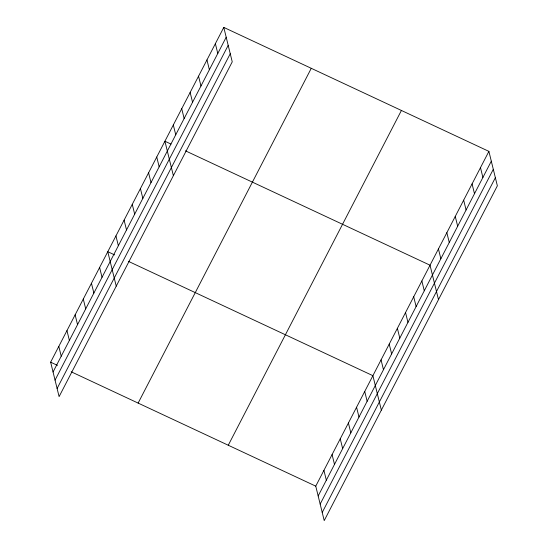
<?xml version="1.0" encoding="UTF-8"?>
<svg xmlns="http://www.w3.org/2000/svg" width="548" height="548" viewBox="0 0 548 548"><rect width="100%" height="100%" fill="white"/><g stroke="black" fill="none" stroke-linecap="round" stroke-linejoin="round"><path stroke-width="0.82" d="M223.783 27.4L232.242 61.849L59.102 396.629L50.642 362.18L223.783 27.4L488.898 151.371L497.358 185.82L324.217 520.6L315.758 486.151L488.898 151.371M53.053 371.996L226.194 37.216M55.053 380.127L228.187 45.347M57.108 388.498L230.249 53.725M138.13 403.088L311.271 68.308M228.269 445.236L401.41 110.463M318.169 495.967L491.309 161.187M320.169 504.098L493.303 169.318M322.224 512.469L495.358 177.696M170.997 144.069L164.914 141.226L173.374 175.675M185.457 150.83L430.029 265.198L438.489 299.646M114.628 254.902L107.778 251.703L116.238 286.152M128.321 261.307L372.893 375.675L381.353 410.123M50.642 362.18L57.492 365.379M71.185 371.784L315.758 486.151M480.486 167.633L482.898 177.449M472.075 183.895L474.486 193.711M463.67 200.15L466.081 209.973M455.258 216.412L457.669 226.228M446.846 232.674L449.257 242.49M438.441 248.936L440.852 258.752M421.864 280.98L424.275 290.796M413.706 296.763L416.117 306.579M405.541 312.545L407.952 322.361M397.382 328.327L399.793 338.143M389.217 344.11L391.628 353.926M381.059 359.892L383.47 369.708M364.728 391.457L367.139 401.273M356.57 407.239L358.981 417.055M348.405 423.022L350.816 432.838M340.246 438.804L342.658 448.62M332.081 454.587L334.492 464.403M323.923 470.369L326.334 480.185M215.371 43.662L217.782 53.478M206.959 59.924L209.37 69.74M198.554 76.179L200.965 86.002M190.142 92.441L192.554 102.257M181.731 108.703L184.142 118.519M173.326 124.965L175.737 134.781M156.749 157.009L159.16 166.825M148.59 172.791L151.001 182.607M140.425 188.574L142.836 198.39M132.267 204.356L134.678 214.172M124.101 220.138L126.513 229.954M115.943 235.921L118.354 245.737M99.613 267.486L102.024 277.302M91.454 283.268L93.866 293.084M83.289 299.05L85.7 308.867M75.131 314.833L77.542 324.649M66.966 330.615L69.377 340.431M58.807 346.398L61.218 356.214"/></g></svg>
